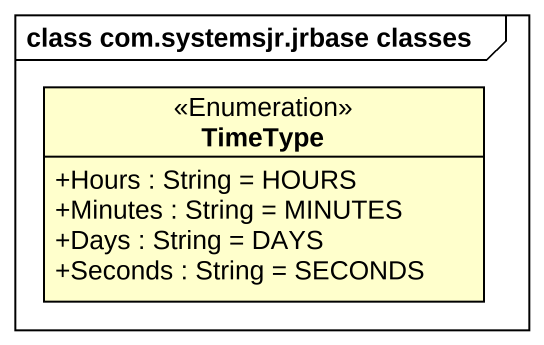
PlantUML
@startuml
mainframe class com.systemsjr.jrbase classes
hide circle
hide empty members
skinparam classAttributeIconSize 0
class TimeType <<Enumeration>> {
  +Hours : String = HOURS
  +Minutes : String = MINUTES
  +Days : String = DAYS
  +Seconds : String = SECONDS
}
@enduml
